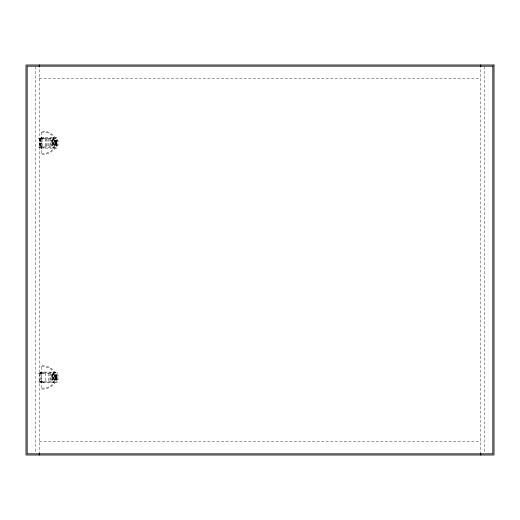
<?xml version="1.0" encoding="UTF-8"?>
<svg xmlns="http://www.w3.org/2000/svg" width="520" height="520" viewBox="0 0 520 520"><rect width="100%" height="100%" fill="white"/><g stroke="black" fill="none" stroke-linecap="round" stroke-linejoin="round"><path stroke-width="0.39" stroke-dasharray="2.6 1.95" d="M56.862 140.459L56.862 145.138L58.071 145.138L58.071 140.459L56.862 140.459L56.862 145.138M56.862 375.102L56.862 379.782L58.071 379.782L58.071 375.102L56.862 375.102L56.862 379.782M54.438 140.901L54.704 140.101L54.704 145.49L55.263 140.465L55.686 140.101L55.686 145.49M54.438 375.55L54.704 374.751L54.704 380.14L55.263 375.109L55.686 374.751L55.686 380.14M55.562 145.47L55.562 140.12L56.661 140.12L56.661 145.47L55.452 145.49L55.841 142.798L55.452 140.101M55.562 380.12L55.562 374.771L56.661 374.771L56.661 380.12L55.452 380.14L55.841 377.442L55.452 374.751M41.346 132.184C59.651 130.793 59.651 154.798 41.346 153.406M41.346 366.834C59.651 365.443 59.651 389.447 41.346 388.057M39.26 78.26L480.74 78.26M39.26 441.74L480.74 441.74M54.704 140.101L55.452 145.49M54.704 145.49L54.438 144.69M54.704 374.751L55.452 380.14M54.704 380.14L54.438 379.34M484.25 66.625L484.25 453.375M480.74 65L480.74 453.375M55.79 140.12L55.79 145.47M55.79 374.771L55.79 380.12M53.937 137.449L53.937 148.142M53.937 372.099L53.937 382.791M53.872 137.449L53.872 148.142M53.872 372.099L53.872 382.791M53.105 138.119L53.105 147.478M53.105 372.762L53.105 382.122M53.02 138.119L53.02 147.478M53.02 372.762L53.02 382.122M52.468 140.12L52.468 145.47M52.468 374.771L52.468 380.12M51.831 140.12L51.831 145.47M51.831 374.771L51.831 380.12M50.745 138.119L50.745 147.478M50.745 372.762L50.745 382.122M49.94 138.781L49.94 146.809M49.94 373.432L49.94 381.459M48.659 138.781L48.659 146.809M48.659 373.432L48.659 381.459M47.06 138.781L47.06 146.809M46.105 138.781L46.105 146.809M45.806 138.781L45.806 146.809M45.806 373.432L45.806 381.459M43.563 137.449L43.563 138.119M43.563 147.478L43.563 148.142M43.563 372.099L43.563 372.762M43.563 382.122L43.563 382.791M43.44 138.119L43.44 138.781M43.44 146.809L43.44 147.478M43.44 372.762L43.44 373.432M43.44 381.459L43.44 382.122M42.66 138.781L42.66 146.809M42.608 138.119L42.608 138.781M42.608 146.809L42.608 147.478M42.608 372.762L42.608 373.432M42.608 381.459L42.608 382.122M42.178 138.119L42.178 138.781M42.178 146.809L42.178 147.478M42.178 372.762L42.178 373.432M42.178 381.459L42.178 382.122M41.568 138.781L41.568 146.809M41.568 373.432L41.568 381.459M41.483 137.449L41.483 138.119M41.483 147.478L41.483 148.142M41.483 372.099L41.483 372.762M41.483 382.122L41.483 382.791M41.249 138.119L41.249 138.781M41.249 146.809L41.249 147.478M41.249 372.762L41.249 373.432M41.249 381.459L41.249 382.122M40.937 138.119L40.937 138.781M40.937 146.809L40.937 147.478M40.937 372.762L40.937 373.432M40.937 381.459L40.937 382.122M40.846 138.781L40.846 146.809M40.781 138.119L40.781 147.478M40.781 372.762L40.781 382.122M40.69 373.432L40.605 372.099L57.116 372.099L57.116 382.791L40.605 382.791L40.69 381.459M40.566 138.781L40.566 146.809M39.605 138.781L39.605 146.809M39.331 138.781L39.364 146.809M39.331 373.432L39.331 381.459M39.26 65L39.26 454.22M39.123 138.119L39.117 138.781M39.117 146.809L39.123 147.478M39.117 372.762L39.117 373.432M39.117 381.459L39.117 382.122M35.75 66.625L35.75 453.375M56.758 142.798C56.492 150.391 48.295 154.993 41.346 154.407L41.346 131.183C48.295 130.598 56.492 135.207 56.758 142.798M56.758 377.442C56.492 385.034 48.295 389.643 41.346 389.058L41.346 365.833C48.295 365.248 56.492 369.856 56.758 377.442M57.116 137.449L40.605 137.449L40.605 148.142L57.116 148.142L57.116 137.449M56.355 138.119L38.571 138.119L38.578 138.781L52.189 138.781L52.189 146.809L38.571 146.809L38.578 147.478L56.355 147.478L56.355 138.119M52.657 140.12L51.636 140.12L51.636 145.47L52.657 145.47L52.657 140.12M56.355 372.762L38.571 372.762L38.571 373.432L52.189 373.432L52.189 381.459L38.571 381.459L38.571 382.122L56.355 382.122L56.355 372.762M52.657 374.771L51.636 374.771L51.636 380.12L52.657 380.12L52.657 374.771"/><path stroke-width="0.78" d="M480.74 65L480.74 66.625M480.74 453.375L480.74 455M39.26 65L39.26 66.625M39.26 453.375L39.26 455M494 65L26 65L26 455L494 455L494 65M492.83 66.17L27.17 66.17L27.17 453.83L492.83 453.83L492.83 66.17"/></g></svg>
